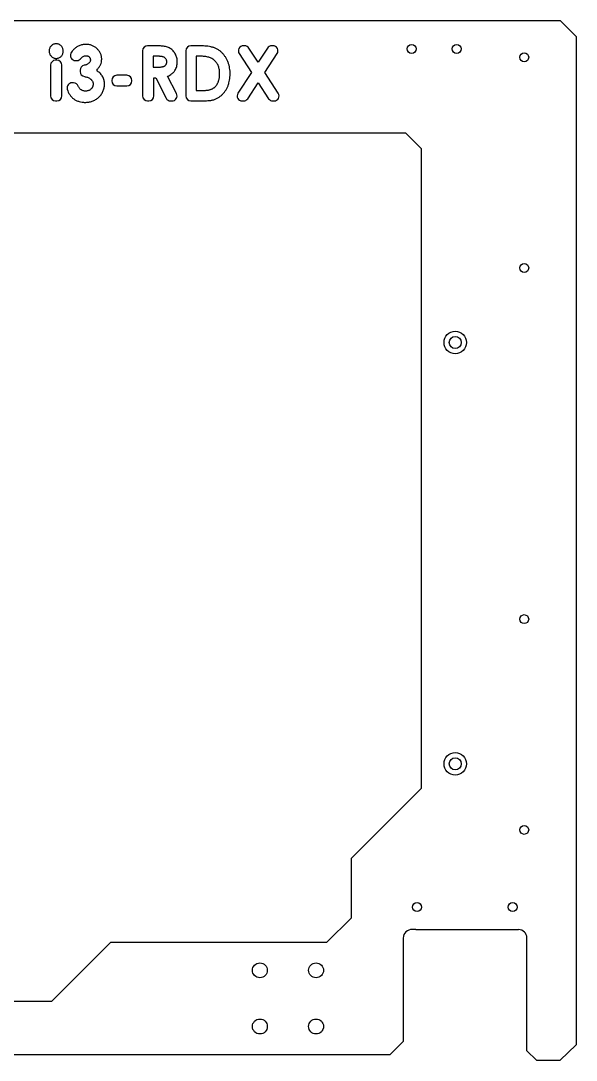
# Model space of a CAD drawing. Header units: millimetres. Extents: x -189 to 206, y -178 to 192.
# Drawn here: x 8.3 to 205.8, y -178.2 to 191.8 of the extents above; entities that cross this region are included whole.
import ezdxf

# ---------------------------------------------------------------- set-up
doc = ezdxf.new("R2010")
doc.units = ezdxf.units.MM

msp = doc.modelspace()

# ---------------------------------------------------------------- linework, layer by layer
at = {"color": 7, "linetype": 'Continuous', "lineweight": 25}
for p, q in [((200.19, 191.82), (-183.56, 191.82)), ((200.19, 191.82), (205.82, 186.2)), ((205.82, 186.2), (205.82, -172.73)), ((55.9, 182.92), (53.42, 182.92)), ((71.61, 182.92), (68.81, 182.92)), ((87.92, 182.92), (87.47, 182.92)), ((92.71, 177.05), (89.43, 182.1)), ((96.01, 182.1), (92.71, 177.05)), ((97.97, 182.92), (97.51, 182.92)), ((21.11, 177.79), (20.69, 177.79)), ((27.76, 177.68), (28.27, 177.68)), ((51.62, 181.12), (51.62, 165.07)), ((55.34, 179.2), (55.34, 175.29)), ((56.5, 179.2), (55.34, 179.2)), ((67.01, 181.12), (67.01, 165.07)), ((70.73, 179.2), (70.73, 166.99)), ((72.03, 179.2), (70.73, 179.2)), ((85.96, 180.14), (90.34, 173.41)), ((95.09, 173.41), (99.47, 180.14)), ((18.89, 175.99), (18.89, 165.07)), ((22.91, 165.07), (22.91, 175.99)), ((29.39, 174.21), (29.39, 173.75)), ((55.34, 175.29), (56.67, 175.29)), ((40.63, 170.62), (40.63, 170.44)), ((46.02, 172.42), (42.43, 172.42)), ((47.82, 170.44), (47.82, 170.62)), ((55.64, 165.07), (55.64, 171.57)), ((55.64, 171.57), (56.31, 171.57)), ((56.31, 171.57), (60.01, 164.26)), ((63.66, 165.88), (60.52, 172.1)), ((90.34, 173.41), (85.54, 166.05)), ((99.87, 166.05), (95.09, 173.41)), ((27.07, 169.73), (26.56, 169.73)), ((42.43, 168.64), (46.02, 168.64)), ((70.73, 166.99), (72.51, 166.99)), ((89.01, 164.09), (92.71, 169.77)), ((92.71, 169.77), (96.41, 164.09)), ((20.69, 163.27), (21.11, 163.27)), ((53.42, 163.27), (53.84, 163.27)), ((61.62, 163.27), (62.06, 163.27)), ((68.81, 163.27), (71.68, 163.27)), ((87.05, 163.27), (87.5, 163.27)), ((97.92, 163.27), (98.37, 163.27)), ((145.19, 151.82), (-128.56, 151.82)), ((150.82, 146.2), (145.19, 151.82)), ((150.82, -81.35), (150.82, 146.2)), ((150.82, -81.35), (125.82, -106.35)), ((125.82, -106.35), (125.82, -127.56)), ((117.19, -136.18), (125.82, -127.56)), ((148.78, -131.68), (147.54, -131.69)), ((148.82, -131.68), (185.32, -131.68)), ((19.32, -157.18), (40.32, -136.18)), ((40.32, -136.18), (117.19, -136.18)), ((144.32, -134.68), (144.32, -171.56)), ((188.32, -174.8), (188.32, -134.68)), ((-2.68, -157.18), (19.32, -157.18)), ((144.32, -171.56), (139.69, -176.18)), ((205.82, -172.73), (200.15, -178.18)), ((-123.06, -176.18), (139.69, -176.18)), ((191.69, -178.18), (188.32, -174.8)), ((191.69, -178.18), (200.15, -178.18))]:
    msp.add_line(p, q, dxfattribs=at)
for centre, radius in [((147.32, 181.82), 1.6), ((163.32, 181.82), 1.6), ((187.32, 178.82), 1.6), ((187.32, 103.82), 1.6), ((162.82, 77.32), 4), ((162.82, 77.32), 2.15), ((187.32, -21.18), 1.6), ((162.82, -72.68), 4), ((162.82, -72.68), 2.15), ((187.32, -96.18), 1.6), ((149.22, -123.68), 1.6), ((183.22, -123.68), 1.6), ((93.32, -146.18), 2.65), ((113.32, -146.18), 2.65), ((93.32, -166.18), 2.65), ((113.32, -166.18), 2.65)]:
    msp.add_circle(centre, radius, dxfattribs=at)
for centre, radius, start, end in [((53.42, 181.12), 1.8, 90, 180), ((68.81, 181.12), 1.8, 90, 180), ((87.47, 181.12), 1.8, 90, 213.0664), ((87.92, 181.12), 1.8, 33.0502, 90), ((97.51, 181.12), 1.8, 90, 146.8996), ((97.97, 181.12), 1.8, 326.8945, 90), ((20.69, 175.99), 1.8, 90, 180), ((21.11, 175.99), 1.8, 360, 90), ((27.76, 179.48), 1.8, 153.0985, 270), ((28.27, 179.48), 1.8, 270, 326.0044), ((31.19, 174.21), 1.8, 100.3719, 180), ((35.77, 174.26), 0.45, 130.9462, 239.364), ((31.19, 173.75), 1.8, 180, 261.6247), ((42.43, 170.62), 1.8, 90, 180), ((42.43, 170.44), 1.8, 180, 270), ((46.02, 170.62), 1.8, 0, 90), ((46.02, 170.44), 1.8, 270, 0), ((26.56, 167.93), 1.8, 90, 195.917), ((27.07, 167.93), 1.8, 20.6545, 90), ((20.69, 165.07), 1.8, 180, 270), ((21.11, 165.07), 1.8, 270, 0), ((53.42, 165.07), 1.8, 180, 270), ((53.84, 165.07), 1.8, 270, 0), ((61.62, 165.07), 1.8, 206.8173, 270), ((62.06, 165.07), 1.8, 270, 26.826), ((68.81, 165.07), 1.8, 180, 270), ((87.05, 165.07), 1.8, 146.888, 270), ((87.5, 165.07), 1.8, 270, 326.8896), ((97.92, 165.07), 1.8, 213.0421, 270), ((98.37, 165.07), 1.8, 270, 33.0598), ((147.32, -134.68), 3, 85.7106, 180), ((148.82, -134.68), 3, 90, 90.7549), ((185.32, -134.68), 3, 0, 90)]:
    msp.add_arc(centre, radius, start, end, dxfattribs=at)
for points, knots in [([(20.89, 183.65), (20.73, 183.64), (20.56, 183.63), (20.24, 183.57), (20.08, 183.52), (19.77, 183.39), (19.63, 183.31), (19.36, 183.11), (19.23, 183), (18.89, 182.64), (18.7, 182.36), (18.52, 181.9), (18.48, 181.73), (18.42, 181.4), (18.41, 181.24), (18.4, 181.07)], [0, 0, 0, 0, 0.125, 0.125, 0.25, 0.25, 0.375, 0.375, 0.5, 0.5, 0.75, 0.75, 0.875, 0.875, 1, 1, 1, 1]), ([(23.4, 181.02), (23.39, 181.19), (23.38, 181.36), (23.33, 181.69), (23.29, 181.85), (23.17, 182.16), (23.09, 182.31), (22.91, 182.6), (22.8, 182.73), (22.57, 182.98), (22.45, 183.09), (22.18, 183.29), (22.03, 183.38), (21.72, 183.52), (21.56, 183.57), (21.23, 183.63), (21.06, 183.64), (20.89, 183.65)], [0, 0, 0, 0, 0.125, 0.125, 0.25, 0.25, 0.375, 0.375, 0.5, 0.5, 0.625, 0.625, 0.75, 0.75, 0.875, 0.875, 1, 1, 1, 1]), ([(27.03, 181.54), (26.95, 181.45), (26.86, 181.35), (26.7, 181.16), (26.62, 181.06), (26.4, 180.74), (26.27, 180.52), (26.15, 180.29)], [0, 0, 0, 0, 0.25, 0.25, 0.5, 0.5, 1, 1, 1, 1]), ([(31.46, 183.41), (31.25, 183.4), (31.04, 183.4), (30.63, 183.37), (30.43, 183.34), (30.02, 183.26), (29.82, 183.21), (29.43, 183.1), (29.23, 183.03), (28.85, 182.87), (28.67, 182.78), (28.31, 182.58), (28.13, 182.47), (27.79, 182.24), (27.63, 182.11), (27.32, 181.84), (27.18, 181.69), (27.03, 181.54)], [0, 0, 0, 0, 0.125, 0.125, 0.25, 0.25, 0.375, 0.375, 0.5, 0.5, 0.625, 0.625, 0.75, 0.75, 0.875, 0.875, 1, 1, 1, 1]), ([(37.08, 178.11), (37.07, 178.29), (37.07, 178.47), (37.04, 178.82), (37.01, 179), (36.9, 179.52), (36.79, 179.86), (36.5, 180.51), (36.31, 180.82), (36, 181.25), (35.88, 181.39), (35.64, 181.66), (35.52, 181.79), (35.12, 182.15), (34.85, 182.38), (34.39, 182.66), (34.23, 182.75), (33.91, 182.91), (33.74, 182.98), (33.41, 183.11), (33.24, 183.16), (32.89, 183.25), (32.72, 183.29), (32.36, 183.35), (32.18, 183.37), (31.82, 183.4), (31.64, 183.4), (31.46, 183.41)], [0, 0, 0, 0, 0.0625, 0.0625, 0.125, 0.125, 0.25, 0.25, 0.375, 0.375, 0.4375, 0.4375, 0.5, 0.5, 0.625, 0.625, 0.6875, 0.6875, 0.75, 0.75, 0.8125, 0.8125, 0.875, 0.875, 0.9375, 0.9375, 1, 1, 1, 1]), ([(63.94, 177.21), (63.94, 177.32), (63.94, 177.44), (63.93, 177.68), (63.92, 177.8), (63.88, 178.14), (63.85, 178.38), (63.75, 178.83), (63.68, 179.06), (63.52, 179.5), (63.43, 179.72), (63.21, 180.14), (63.09, 180.34), (62.82, 180.73), (62.67, 180.92), (62.19, 181.43), (61.83, 181.73), (61.22, 182.1), (61, 182.21), (60.57, 182.39), (60.35, 182.47), (59.89, 182.59), (59.66, 182.63), (59.19, 182.72), (58.96, 182.75), (58.26, 182.84), (57.79, 182.87), (57.08, 182.9), (56.85, 182.91), (56.38, 182.92), (56.14, 182.92), (55.9, 182.92)], [0, 0, 0, 0, 0.03125, 0.03125, 0.0625, 0.0625, 0.125, 0.125, 0.1875, 0.1875, 0.25, 0.25, 0.3125, 0.3125, 0.375, 0.375, 0.5, 0.5, 0.5625, 0.5625, 0.625, 0.625, 0.6875, 0.6875, 0.75, 0.75, 0.875, 0.875, 0.9375, 0.9375, 1, 1, 1, 1]), ([(82.75, 172.82), (82.74, 173.18), (82.74, 173.54), (82.68, 174.26), (82.64, 174.61), (82.53, 175.31), (82.45, 175.66), (82.27, 176.34), (82.17, 176.68), (81.91, 177.36), (81.76, 177.69), (81.44, 178.33), (81.26, 178.64), (80.87, 179.24), (80.66, 179.54), (80.2, 180.09), (79.96, 180.36), (79.43, 180.86), (79.16, 181.09), (78.57, 181.5), (78.26, 181.69), (77.62, 182.02), (77.28, 182.15), (76.6, 182.37), (76.26, 182.47), (75.2, 182.7), (74.48, 182.78), (73.41, 182.87), (73.05, 182.89), (72.33, 182.91), (71.97, 182.92), (71.61, 182.92)], [0, 0, 0, 0, 0.0625, 0.0625, 0.125, 0.125, 0.1875, 0.1875, 0.25, 0.25, 0.3125, 0.3125, 0.375, 0.375, 0.4375, 0.4375, 0.5, 0.5, 0.5625, 0.5625, 0.625, 0.625, 0.6875, 0.6875, 0.75, 0.75, 0.875, 0.875, 0.9375, 0.9375, 1, 1, 1, 1]), ([(18.4, 181.07), (18.41, 180.9), (18.42, 180.73), (18.47, 180.4), (18.52, 180.23), (18.64, 179.92), (18.72, 179.76), (18.89, 179.48), (19, 179.34), (19.23, 179.09), (19.35, 178.98), (19.62, 178.77), (19.77, 178.69), (20.08, 178.55), (20.24, 178.49), (20.58, 178.43), (20.75, 178.42), (20.92, 178.41)], [0, 0, 0, 0, 0.125, 0.125, 0.25, 0.25, 0.375, 0.375, 0.5, 0.5, 0.625, 0.625, 0.75, 0.75, 0.875, 0.875, 1, 1, 1, 1]), ([(20.92, 178.41), (21.09, 178.42), (21.25, 178.43), (21.58, 178.49), (21.74, 178.54), (22.04, 178.68), (22.19, 178.77), (22.45, 178.96), (22.58, 179.08), (22.81, 179.32), (22.91, 179.45), (23.09, 179.73), (23.17, 179.88), (23.28, 180.19), (23.33, 180.35), (23.38, 180.68), (23.39, 180.85), (23.4, 181.02)], [0, 0, 0, 0, 0.125, 0.125, 0.25, 0.25, 0.375, 0.375, 0.5, 0.5, 0.625, 0.625, 0.75, 0.75, 0.875, 0.875, 1, 1, 1, 1]), ([(29.77, 178.47), (29.86, 178.61), (29.96, 178.74), (30.21, 178.96), (30.34, 179.06), (30.63, 179.22), (30.78, 179.29), (31.1, 179.37), (31.27, 179.38), (31.44, 179.39)], [0, 0, 0, 0, 0.25, 0.25, 0.5, 0.5, 0.75, 0.75, 1, 1, 1, 1]), ([(33.06, 177.89), (33.06, 177.83), (33.05, 177.76), (33.04, 177.63), (33.02, 177.57), (32.97, 177.38), (32.91, 177.25), (32.78, 177.03), (32.7, 176.92), (32.53, 176.73), (32.43, 176.64), (32.22, 176.48), (32.11, 176.4), (31.88, 176.28), (31.76, 176.22), (31.51, 176.13), (31.39, 176.09), (31.13, 176.03), (31, 176), (30.87, 175.98)], [0, 0, 0, 0, 0.0625, 0.0625, 0.125, 0.125, 0.25, 0.25, 0.375, 0.375, 0.5, 0.5, 0.625, 0.625, 0.75, 0.75, 0.875, 0.875, 1, 1, 1, 1]), ([(31.44, 179.39), (31.54, 179.38), (31.64, 179.38), (31.85, 179.36), (31.95, 179.33), (32.14, 179.27), (32.24, 179.23), (32.42, 179.13), (32.5, 179.07), (32.66, 178.93), (32.73, 178.85), (32.85, 178.68), (32.9, 178.59), (32.98, 178.4), (33.01, 178.31), (33.05, 178.1), (33.05, 178), (33.06, 177.89)], [0, 0, 0, 0, 0.125, 0.125, 0.25, 0.25, 0.375, 0.375, 0.5, 0.5, 0.625, 0.625, 0.75, 0.75, 0.875, 0.875, 1, 1, 1, 1]), ([(35.47, 174.6), (35.73, 174.82), (35.95, 175.06), (36.35, 175.58), (36.53, 175.87), (36.8, 176.47), (36.9, 176.79), (37.01, 177.28), (37.03, 177.44), (37.06, 177.78), (37.07, 177.94), (37.08, 178.11)], [0, 0, 0, 0, 0.25, 0.25, 0.5, 0.5, 0.75, 0.75, 0.875, 0.875, 1, 1, 1, 1]), ([(60.22, 177.25), (60.22, 177.35), (60.21, 177.55), (60.14, 177.84), (60.02, 178.1), (59.85, 178.34), (59.64, 178.56), (59.41, 178.74), (59.13, 178.89), (58.88, 178.99), (58.65, 179.05), (58.44, 179.09), (58.2, 179.12), (57.92, 179.15), (57.62, 179.17), (57.27, 179.19), (56.9, 179.2), (56.64, 179.2), (56.5, 179.2)], [0, 0, 0, 0, 0.063769, 0.125262, 0.185414, 0.246807, 0.309422, 0.372533, 0.437733, 0.50575, 0.544013, 0.58837, 0.640389, 0.697897, 0.763272, 0.834979, 0.913874, 1, 1, 1, 1]), ([(77.23, 177.67), (77.09, 177.8), (76.8, 178.05), (76.29, 178.35), (75.73, 178.62), (75.11, 178.83), (74.43, 179), (73.68, 179.11), (72.88, 179.19), (72.32, 179.2), (72.03, 179.2)], [0, 0, 0, 0, 0.101663, 0.207636, 0.318745, 0.43668, 0.563507, 0.698681, 0.844447, 1, 1, 1, 1]), ([(79.03, 172.89), (79.02, 173.14), (79.02, 173.62), (78.93, 174.33), (78.79, 175), (78.59, 175.62), (78.34, 176.21), (78.03, 176.74), (77.66, 177.24), (77.38, 177.53), (77.23, 177.67)], [0, 0, 0, 0, 0.142277, 0.277429, 0.406477, 0.530595, 0.650143, 0.766851, 0.883502, 1, 1, 1, 1]), ([(56.67, 175.29), (56.83, 175.29), (57.15, 175.3), (57.59, 175.31), (58, 175.35), (58.37, 175.4), (58.7, 175.46), (58.99, 175.54), (59.24, 175.63), (59.46, 175.74), (59.64, 175.86), (59.8, 176), (59.93, 176.17), (60.04, 176.35), (60.12, 176.55), (60.18, 176.77), (60.22, 177), (60.22, 177.17), (60.22, 177.25)], [0, 0, 0, 0, 0.10554, 0.202086, 0.290685, 0.370553, 0.44267, 0.507675, 0.565573, 0.616455, 0.663331, 0.708862, 0.753412, 0.798515, 0.845064, 0.893873, 0.944708, 1, 1, 1, 1]), ([(60.52, 172.1), (61.03, 172.3), (61.51, 172.57), (62.06, 172.97), (62.17, 173.06), (62.38, 173.24), (62.48, 173.34), (62.67, 173.53), (62.76, 173.63), (62.93, 173.85), (63.01, 173.96), (63.24, 174.3), (63.37, 174.55), (63.59, 175.05), (63.68, 175.31), (63.82, 175.84), (63.87, 176.11), (63.93, 176.66), (63.94, 176.93), (63.94, 177.21)], [0, 0, 0, 0, 0.25, 0.25, 0.3125, 0.3125, 0.375, 0.375, 0.4375, 0.4375, 0.5, 0.5, 0.625, 0.625, 0.75, 0.75, 0.875, 0.875, 1, 1, 1, 1]), ([(30.93, 171.97), (31.12, 171.94), (31.3, 171.91), (31.66, 171.82), (31.84, 171.76), (32.19, 171.64), (32.36, 171.57), (32.69, 171.39), (32.85, 171.29), (33.07, 171.12), (33.14, 171.06), (33.28, 170.94), (33.35, 170.87), (33.48, 170.74), (33.54, 170.67), (33.65, 170.51), (33.71, 170.44), (33.85, 170.2), (33.92, 170.02), (33.99, 169.75), (34.01, 169.65), (34.03, 169.47), (34.03, 169.37), (34.04, 169.28)], [0, 0, 0, 0, 0.125, 0.125, 0.25, 0.25, 0.375, 0.375, 0.5, 0.5, 0.5625, 0.5625, 0.625, 0.625, 0.6875, 0.6875, 0.75, 0.75, 0.875, 0.875, 0.9375, 0.9375, 1, 1, 1, 1]), ([(38.05, 169.25), (38.05, 169.48), (38.04, 169.71), (38, 170.16), (37.96, 170.39), (37.86, 170.83), (37.79, 171.05), (37.63, 171.48), (37.53, 171.69), (37.32, 172.1), (37.19, 172.29), (36.93, 172.66), (36.78, 172.84), (36.3, 173.35), (35.94, 173.63), (35.54, 173.87)], [0, 0, 0, 0, 0.125, 0.125, 0.25, 0.25, 0.375, 0.375, 0.5, 0.5, 0.625, 0.625, 0.75, 0.75, 1, 1, 1, 1]), ([(71.68, 163.27), (72.03, 163.27), (72.38, 163.27), (73.08, 163.29), (73.43, 163.3), (74.13, 163.33), (74.48, 163.35), (75.18, 163.42), (75.53, 163.45), (76.05, 163.53), (76.22, 163.56), (76.57, 163.63), (76.74, 163.68), (77.25, 163.83), (77.57, 163.95), (78.2, 164.25), (78.51, 164.42), (79.09, 164.82), (79.37, 165.03), (79.9, 165.49), (80.15, 165.74), (80.62, 166.26), (80.83, 166.55), (81.43, 167.42), (81.75, 168.04), (82.13, 169.02), (82.25, 169.36), (82.43, 170.04), (82.51, 170.38), (82.63, 171.07), (82.68, 171.41), (82.73, 172.12), (82.74, 172.47), (82.75, 172.82)], [0, 0, 0, 0, 0.0625, 0.0625, 0.125, 0.125, 0.1875, 0.1875, 0.25, 0.25, 0.28125, 0.28125, 0.3125, 0.3125, 0.375, 0.375, 0.4375, 0.4375, 0.5, 0.5, 0.5625, 0.5625, 0.625, 0.625, 0.75, 0.75, 0.8125, 0.8125, 0.875, 0.875, 0.9375, 0.9375, 1, 1, 1, 1]), ([(72.51, 166.99), (72.72, 166.99), (73.13, 166.99), (73.72, 167.02), (74.27, 167.06), (74.77, 167.13), (75.23, 167.2), (75.63, 167.31), (76, 167.42), (76.33, 167.56), (76.62, 167.72), (76.9, 167.91), (77.16, 168.11), (77.42, 168.34), (77.65, 168.6), (77.88, 168.88), (78.09, 169.19), (78.28, 169.52), (78.46, 169.87), (78.61, 170.24), (78.74, 170.64), (78.85, 171.05), (78.93, 171.48), (78.99, 171.93), (79.02, 172.4), (79.03, 172.72), (79.03, 172.89)], [0, 0, 0, 0, 0.062615, 0.120429, 0.174199, 0.223725, 0.269028, 0.310765, 0.348115, 0.382378, 0.414753, 0.447195, 0.480045, 0.513739, 0.547963, 0.582918, 0.619315, 0.657124, 0.695687, 0.735514, 0.775823, 0.817652, 0.860743, 0.905387, 0.951998, 1, 1, 1, 1]), ([(24.83, 167.44), (25.03, 166.75), (25.31, 166.11), (25.89, 165.24), (26.12, 164.96), (26.6, 164.44), (26.86, 164.21), (27.29, 163.9), (27.43, 163.8), (27.74, 163.61), (27.9, 163.53), (28.37, 163.29), (28.7, 163.17), (29.38, 162.97), (29.73, 162.89), (30.26, 162.82), (30.44, 162.81), (30.79, 162.79), (30.97, 162.78), (31.15, 162.78)], [0, 0, 0, 0, 0.25, 0.25, 0.375, 0.375, 0.5, 0.5, 0.5625, 0.5625, 0.625, 0.625, 0.75, 0.75, 0.875, 0.875, 0.9375, 0.9375, 1, 1, 1, 1]), ([(31.34, 166.8), (31.2, 166.81), (31.06, 166.81), (30.79, 166.84), (30.65, 166.86), (30.25, 166.96), (29.98, 167.08), (29.63, 167.31), (29.52, 167.4), (29.32, 167.6), (29.23, 167.7), (29.06, 167.93), (28.99, 168.05), (28.86, 168.3), (28.81, 168.43), (28.76, 168.57)], [0, 0, 0, 0, 0.125, 0.125, 0.25, 0.25, 0.5, 0.5, 0.625, 0.625, 0.75, 0.75, 0.875, 0.875, 1, 1, 1, 1]), ([(31.15, 162.78), (31.37, 162.78), (31.59, 162.79), (32.03, 162.82), (32.24, 162.84), (32.89, 162.94), (33.31, 163.05), (33.94, 163.26), (34.14, 163.35), (34.54, 163.54), (34.74, 163.64), (35.3, 163.98), (35.65, 164.24), (36.14, 164.69), (36.3, 164.85), (36.59, 165.18), (36.73, 165.34), (37, 165.7), (37.12, 165.88), (37.34, 166.27), (37.44, 166.46), (37.62, 166.87), (37.7, 167.07), (37.83, 167.49), (37.89, 167.7), (37.97, 168.13), (38, 168.36), (38.04, 168.8), (38.05, 169.02), (38.05, 169.25)], [0, 0, 0, 0, 0.0625, 0.0625, 0.125, 0.125, 0.25, 0.25, 0.3125, 0.3125, 0.375, 0.375, 0.5, 0.5, 0.5625, 0.5625, 0.625, 0.625, 0.6875, 0.6875, 0.75, 0.75, 0.8125, 0.8125, 0.875, 0.875, 0.9375, 0.9375, 1, 1, 1, 1]), ([(34.04, 169.28), (34.03, 169.19), (34.03, 169.11), (34.02, 168.94), (34, 168.86), (33.97, 168.69), (33.95, 168.61), (33.9, 168.44), (33.86, 168.36), (33.8, 168.21), (33.76, 168.13), (33.67, 167.99), (33.62, 167.92), (33.52, 167.78), (33.46, 167.71), (33.35, 167.59), (33.28, 167.53), (33.09, 167.36), (32.95, 167.26), (32.66, 167.08), (32.5, 167.01), (32.18, 166.9), (32.02, 166.86), (31.77, 166.82), (31.68, 166.81), (31.51, 166.8), (31.43, 166.8), (31.34, 166.8)], [0, 0, 0, 0, 0.0625, 0.0625, 0.125, 0.125, 0.1875, 0.1875, 0.25, 0.25, 0.3125, 0.3125, 0.375, 0.375, 0.4375, 0.4375, 0.5, 0.5, 0.625, 0.625, 0.75, 0.75, 0.875, 0.875, 0.9375, 0.9375, 1, 1, 1, 1])]:
    msp.add_open_spline(points, degree=3, knots=knots, dxfattribs=at)

doc.saveas('drawing.dxf')
